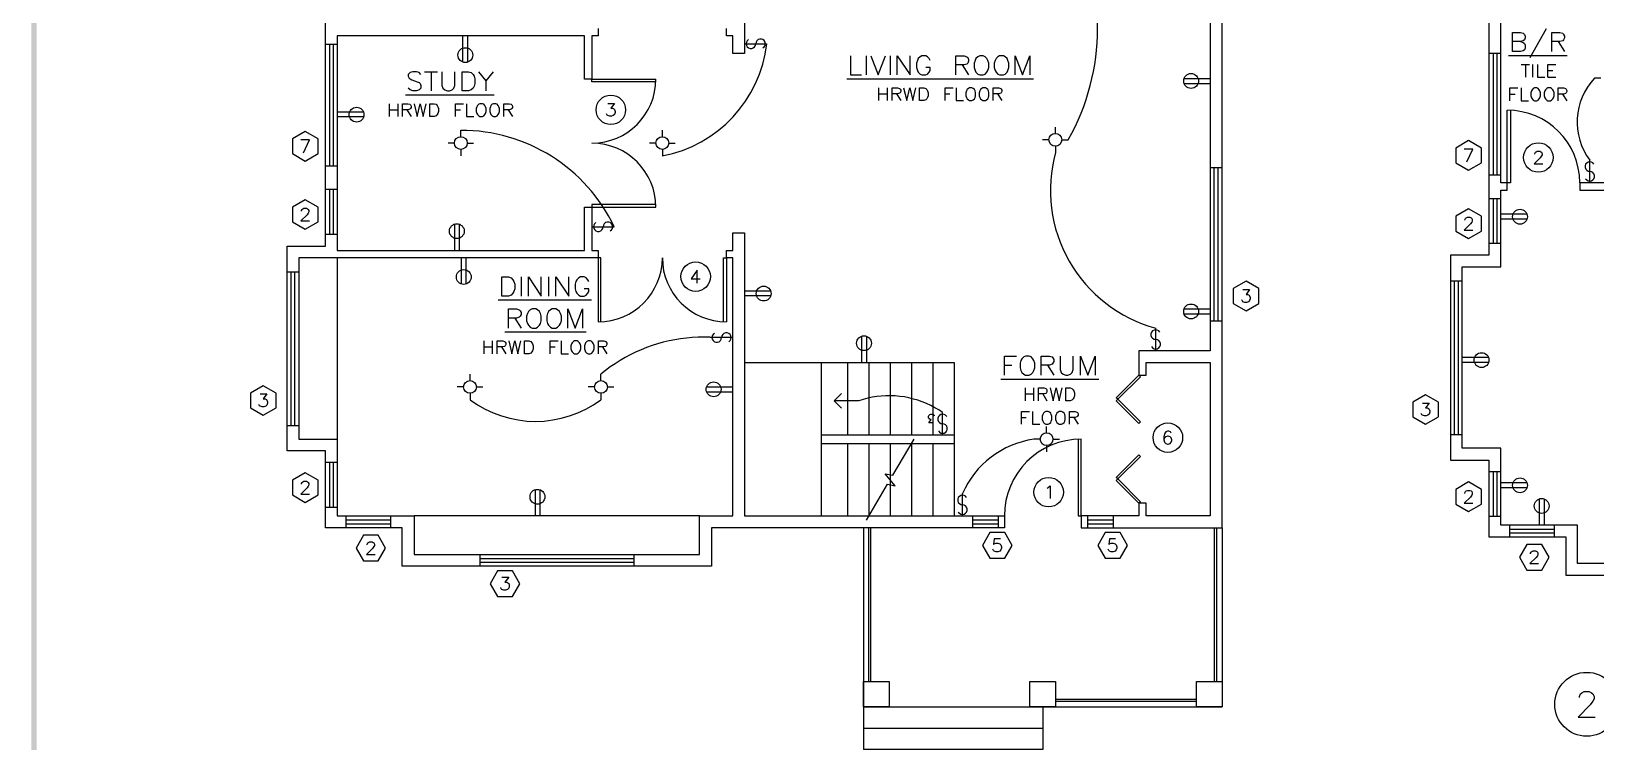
# Paper-space layout 'D-size Plot' of a CAD drawing. Extents: x 0 to 34.1, y 0 to 23.
# Drawn here: x -0.03 to 15.24, y 7.71 to 14.65 of the extents above; entities that cross this region are included whole.
import ezdxf
from ezdxf.xclip import XClip

# ---------------------------------------------------------------- set-up
doc = ezdxf.new("R2010")
doc.units = 0
doc.header["$XCLIPFRAME"] = 0
for name, color, linetype in [('Cabinetry', 7, 'Continuous'), ('DB - Windows', 7, 'Continuous'), ('Deck', 7, 'Continuous'), ('Doors', 7, 'Continuous'), ('Lighting', 7, 'Continuous'), ('Power', 7, 'Continuous'), ('Stairs', 7, 'Continuous'), ('Text', 7, 'Continuous'), ('View Labels', 7, 'Continuous'), ('Walls', 7, 'Continuous')]:
    doc.layers.add(name, color=color, linetype=linetype)

# ---------------------------------------------------------------- blocks, each defined once
blk = doc.blocks.new('Viewport1')
at = {"layer": 'Cabinetry', "color": 93, "linetype": 'Continuous', "lineweight": 25, "true_color": 0x5cb85c}
for p, q in [((2.96, 12.437), (2.96, 10.666)), ((6.497, 9.916), (3.71, 9.916))]:
    blk.add_line(p, q, dxfattribs=at)
at = {"layer": 'DB - Windows', "color": 5, "linetype": 'Continuous', "lineweight": 25, "true_color": 0x0000ff}
for p, q in [((2.96, 14.52), (2.845, 14.52)), ((2.885, 14.52), (2.885, 13.333)), ((2.921, 14.52), (2.921, 13.333)), ((2.96, 13.333), (2.845, 13.333)), ((11.481, 13.32), (11.596, 13.32)), ((11.52, 11.82), (11.52, 13.32)), ((11.557, 11.82), (11.557, 13.32)), ((2.96, 13.103), (2.845, 13.103)), ((2.885, 13.103), (2.885, 12.666)), ((2.921, 13.103), (2.921, 12.666)), ((2.96, 12.666), (2.845, 12.666)), ((2.47, 12.3), (2.585, 12.3)), ((2.51, 10.8), (2.51, 12.3)), ((2.546, 10.8), (2.546, 12.3)), ((11.481, 11.82), (11.596, 11.82)), ((2.47, 10.8), (2.585, 10.8)), ((2.96, 10.437), (2.845, 10.437)), ((2.885, 10.437), (2.885, 9.999)), ((2.921, 10.437), (2.921, 9.999)), ((2.96, 9.999), (2.845, 9.999)), ((3.044, 9.916), (3.044, 9.801)), ((3.044, 9.877), (3.481, 9.877)), ((3.044, 9.84), (3.481, 9.84)), ((3.481, 9.916), (3.481, 9.801)), ((9.159, 9.916), (9.159, 9.801)), ((9.159, 9.877), (9.409, 9.877)), ((9.159, 9.84), (9.409, 9.84)), ((9.409, 9.916), (9.409, 9.801)), ((10.284, 9.916), (10.284, 9.801)), ((10.284, 9.877), (10.534, 9.877)), ((10.284, 9.84), (10.534, 9.84)), ((10.534, 9.916), (10.534, 9.801)), ((4.353, 9.541), (4.353, 9.426)), ((4.353, 9.502), (5.853, 9.502)), ((5.853, 9.541), (5.853, 9.426)), ((4.353, 9.465), (5.853, 9.465))]:
    blk.add_line(p, q, dxfattribs=at)
for points in [[(2.772, 13.598), (2.647, 13.671), (2.522, 13.598), (2.522, 13.454), (2.647, 13.382), (2.772, 13.454), (2.772, 13.598)], [(2.772, 12.932), (2.647, 13.004), (2.522, 12.932), (2.522, 12.788), (2.647, 12.715), (2.772, 12.788), (2.772, 12.932)], [(11.705, 11.992), (11.83, 11.919), (11.955, 11.992), (11.955, 12.136), (11.83, 12.208), (11.705, 12.136), (11.705, 11.992)], [(2.113, 10.972), (2.238, 10.9), (2.363, 10.972), (2.363, 11.116), (2.238, 11.188), (2.113, 11.116), (2.113, 10.972)], [(2.772, 10.265), (2.647, 10.337), (2.522, 10.265), (2.522, 10.121), (2.647, 10.048), (2.772, 10.121), (2.772, 10.265)], [(3.215, 9.728), (3.143, 9.603), (3.215, 9.478), (3.36, 9.478), (3.431, 9.603), (3.36, 9.728), (3.215, 9.728)], [(9.33, 9.754), (9.258, 9.629), (9.33, 9.504), (9.475, 9.504), (9.546, 9.629), (9.475, 9.754), (9.33, 9.754)], [(10.455, 9.754), (10.383, 9.629), (10.455, 9.504), (10.6, 9.504), (10.672, 9.629), (10.6, 9.754), (10.455, 9.754)], [(4.525, 9.379), (4.452, 9.254), (4.525, 9.129), (4.669, 9.129), (4.741, 9.254), (4.669, 9.379), (4.525, 9.379)]]:
    blk.add_lwpolyline(points, dxfattribs=at)
at = {"layer": 'DB - Windows', "color": 18, "linetype": 'Continuous', "lineweight": 25, "true_color": 0x000000}
for points in [[(2.629, 13.463), (2.689, 13.588), (2.605, 13.588)], [(2.611, 12.893), (2.611, 12.898), (2.617, 12.91), (2.623, 12.916), (2.635, 12.922), (2.659, 12.922), (2.67, 12.916), (2.676, 12.91), (2.683, 12.898), (2.683, 12.886), (2.676, 12.874), (2.665, 12.857), (2.605, 12.797), (2.689, 12.797)], [(11.8, 12.126), (11.865, 12.126), (11.83, 12.078), (11.847, 12.078), (11.86, 12.073), (11.865, 12.067), (11.871, 12.048), (11.871, 12.037), (11.865, 12.019), (11.854, 12.007), (11.835, 12.001), (11.818, 12.001), (11.8, 12.007), (11.794, 12.013), (11.788, 12.025)], [(2.208, 11.107), (2.274, 11.107), (2.238, 11.059), (2.256, 11.059), (2.268, 11.053), (2.274, 11.047), (2.28, 11.029), (2.28, 11.018), (2.274, 10.999), (2.262, 10.988), (2.244, 10.982), (2.226, 10.982), (2.208, 10.988), (2.202, 10.993), (2.196, 11.005)], [(2.611, 10.226), (2.611, 10.232), (2.617, 10.243), (2.623, 10.249), (2.635, 10.255), (2.659, 10.255), (2.67, 10.249), (2.676, 10.243), (2.683, 10.232), (2.683, 10.219), (2.676, 10.208), (2.665, 10.19), (2.605, 10.13), (2.689, 10.13)], [(3.251, 9.635), (3.251, 9.641), (3.258, 9.653), (3.264, 9.658), (3.275, 9.665), (3.3, 9.665), (3.311, 9.658), (3.317, 9.653), (3.323, 9.641), (3.323, 9.629), (3.317, 9.617), (3.305, 9.599), (3.245, 9.54), (3.329, 9.54)], [(9.432, 9.692), (9.372, 9.692), (9.366, 9.638), (9.372, 9.644), (9.39, 9.65), (9.408, 9.65), (9.426, 9.644), (9.438, 9.633), (9.444, 9.614), (9.444, 9.603), (9.438, 9.585), (9.426, 9.573), (9.408, 9.567), (9.39, 9.567), (9.372, 9.573), (9.366, 9.579), (9.36, 9.591)], [(10.557, 9.692), (10.498, 9.692), (10.491, 9.638), (10.498, 9.644), (10.515, 9.65), (10.533, 9.65), (10.551, 9.644), (10.563, 9.633), (10.569, 9.614), (10.569, 9.603), (10.563, 9.585), (10.551, 9.573), (10.533, 9.567), (10.515, 9.567), (10.498, 9.573), (10.491, 9.579), (10.485, 9.591)], [(4.567, 9.317), (4.633, 9.317), (4.597, 9.269), (4.615, 9.269), (4.626, 9.263), (4.633, 9.258), (4.639, 9.239), (4.639, 9.228), (4.633, 9.21), (4.62, 9.198), (4.603, 9.192), (4.585, 9.192), (4.567, 9.198), (4.561, 9.204), (4.555, 9.216)]]:
    blk.add_lwpolyline(points, dxfattribs=at)
at = {"layer": 'Deck', "color": 4, "linetype": 'Continuous', "lineweight": 25, "true_color": 0x00ffff}
for p, q in [((8.096, 9.801), (8.096, 7.634)), ((8.148, 8.301), (8.148, 9.801)), ((8.169, 8.301), (8.169, 9.801)), ((11.523, 8.301), (11.523, 9.801)), ((11.544, 8.301), (11.544, 9.801)), ((11.596, 9.801), (11.596, 8.051)), ((11.346, 8.124), (9.971, 8.124)), ((11.346, 8.103), (9.971, 8.103)), ((8.096, 8.051), (11.596, 8.051)), ((8.096, 7.843), (9.846, 7.843))]:
    blk.add_line(p, q, dxfattribs=at)
for points in [[(8.096, 8.301), (8.346, 8.301), (8.346, 8.051), (8.096, 8.051), (8.096, 8.301)], [(9.721, 8.301), (9.971, 8.301), (9.971, 8.051), (9.721, 8.051), (9.721, 8.301)], [(11.346, 8.301), (11.596, 8.301), (11.596, 8.051), (11.346, 8.051), (11.346, 8.301)], [(9.846, 8.051), (9.846, 7.634), (8.096, 7.634)]]:
    blk.add_lwpolyline(points, dxfattribs=at)
at = {"layer": 'Doors', "color": 163, "linetype": 'Continuous', "lineweight": 25, "true_color": 0x5c8ab8}
for p, q in [((6.07, 12.958), (5.445, 12.958)), ((5.445, 12.958), (5.445, 12.931)), ((5.445, 12.931), (6.07, 12.931)), ((5.508, 12.437), (5.508, 11.812)), ((5.534, 12.437), (5.508, 12.437)), ((5.534, 11.812), (5.534, 12.437))]:
    blk.add_line(p, q, dxfattribs=at)
for points in [[(6.07, 14.155), (5.445, 14.155), (5.445, 14.182), (6.07, 14.182)], [(6.731, 11.812), (6.731, 12.437), (6.758, 12.437), (6.758, 11.812)], [(10.799, 11.276), (10.577, 11.055), (10.563, 11.07), (10.784, 11.291), (10.799, 11.276)], [(10.799, 10.834), (10.784, 10.819), (10.563, 11.04), (10.577, 11.055), (10.799, 10.834)], [(10.19, 10.665), (10.19, 9.916), (10.221, 9.916), (10.221, 10.666)], [(10.799, 10.498), (10.577, 10.277), (10.563, 10.291), (10.784, 10.512), (10.799, 10.498)], [(10.799, 10.055), (10.784, 10.041), (10.563, 10.262), (10.577, 10.277), (10.799, 10.055)]]:
    blk.add_lwpolyline(points, dxfattribs=at)
at = {"layer": 'Doors', "color": 18, "linetype": 'Continuous', "lineweight": 25, "true_color": 0x000000}
for points in [[(5.6, 13.944), (5.665, 13.944), (5.63, 13.897), (5.647, 13.897), (5.659, 13.89), (5.665, 13.884), (5.671, 13.867), (5.671, 13.855), (5.665, 13.837), (5.653, 13.825), (5.635, 13.819), (5.617, 13.819), (5.6, 13.825), (5.594, 13.831), (5.588, 13.843)], [(6.473, 12.19), (6.473, 12.315), (6.413, 12.232), (6.502, 12.232)], [(11.1, 10.725), (11.094, 10.738), (11.076, 10.743), (11.064, 10.743), (11.046, 10.738), (11.035, 10.719), (11.029, 10.689), (11.029, 10.66), (11.035, 10.636), (11.046, 10.624), (11.064, 10.618), (11.07, 10.618), (11.088, 10.624), (11.1, 10.636), (11.105, 10.654), (11.105, 10.66), (11.1, 10.678), (11.088, 10.689), (11.07, 10.696), (11.064, 10.696), (11.046, 10.689), (11.035, 10.678), (11.029, 10.66)], [(9.888, 10.188), (9.9, 10.193), (9.917, 10.211), (9.917, 10.086)]]:
    blk.add_lwpolyline(points, dxfattribs=at)
at = {"layer": 'Doors', "color": 163, "linetype": 'Continuous', "lineweight": 25, "true_color": 0x5c8ab8}
for centre in [(5.63, 13.882), (6.458, 12.253), (11.067, 10.681), (9.903, 10.148)]:
    blk.add_circle(centre, 0.144, dxfattribs=at)
for centre, radius, start, end in [((5.445, 14.182), 0.625, 270.0055, 0), ((5.445, 12.931), 0.625, 0, 90), ((5.508, 12.437), 0.625, 270, 0), ((6.758, 12.437), 0.625, 180.0055, 270), ((10.221, 9.916), 0.75, 90, 180)]:
    blk.add_arc(centre, radius, start, end, dxfattribs=at)
at = {"layer": 'Lighting', "color": 30, "linetype": 'Continuous', "lineweight": 25, "true_color": 0xff7f00}
for p, q in [((6.935, 14.527), (7.154, 14.527)), ((4.166, 13.619), (4.166, 13.682)), ((6.133, 13.619), (6.133, 13.682)), ((9.969, 13.652), (9.969, 13.714)), ((4.104, 13.557), (4.041, 13.557)), ((4.166, 13.494), (4.166, 13.432)), ((4.229, 13.557), (4.291, 13.557)), ((6.07, 13.557), (6.008, 13.557)), ((6.133, 13.494), (6.133, 13.432)), ((6.195, 13.557), (6.258, 13.557)), ((9.906, 13.589), (9.844, 13.589)), ((9.969, 13.527), (9.969, 13.464)), ((10.031, 13.589), (10.094, 13.589)), ((5.445, 12.74), (5.664, 12.74)), ((6.82, 11.658), (6.601, 11.658)), ((10.948, 11.53), (10.948, 11.749)), ((4.256, 11.238), (4.256, 11.301)), ((5.534, 11.238), (5.534, 11.301)), ((4.194, 11.176), (4.131, 11.176)), ((4.319, 11.176), (4.381, 11.176)), ((5.471, 11.176), (5.409, 11.176)), ((5.596, 11.176), (5.659, 11.176)), ((4.256, 11.113), (4.256, 11.051)), ((5.534, 11.113), (5.534, 11.051)), ((7.81, 11.041), (7.881, 10.97)), ((8.868, 10.708), (8.868, 10.926)), ((9.883, 10.728), (9.883, 10.791)), ((9.82, 10.666), (9.758, 10.666)), ((9.883, 10.603), (9.883, 10.541)), ((9.945, 10.666), (10.008, 10.666)), ((9.062, 9.916), (9.062, 10.134))]:
    blk.add_line(p, q, dxfattribs=at)
for points in [[(6.654, 11.658), (6.596, 11.662), (6.54, 11.663), (6.482, 11.662), (6.425, 11.658), (6.367, 11.653), (6.31, 11.646), (6.254, 11.637), (6.198, 11.626), (6.142, 11.613), (6.086, 11.597), (6.032, 11.579), (5.978, 11.56), (5.925, 11.538), (5.872, 11.515), (5.82, 11.49), (5.77, 11.463), (5.72, 11.434), (5.672, 11.403), (5.625, 11.371), (5.579, 11.337), (5.534, 11.301)], [(8.05, 11.041), (7.81, 11.041), (7.881, 11.112)], [(8.868, 10.926), (8.83, 10.951), (8.791, 10.973), (8.752, 10.995), (8.711, 11.014), (8.67, 11.031), (8.626, 11.046), (8.584, 11.058), (8.54, 11.069), (8.495, 11.078), (8.45, 11.084), (8.405, 11.088), (8.36, 11.09), (8.315, 11.089), (8.27, 11.087), (8.225, 11.082), (8.181, 11.075), (8.137, 11.065), (8.094, 11.054), (8.05, 11.04)], [(8.778, 10.827), (8.734, 10.827), (8.758, 10.858), (8.746, 10.858), (8.738, 10.863), (8.734, 10.867), (8.73, 10.878), (8.73, 10.887), (8.734, 10.898), (8.742, 10.906), (8.754, 10.91), (8.765, 10.91), (8.778, 10.906), (8.781, 10.903), (8.785, 10.894)]]:
    blk.add_lwpolyline(points, dxfattribs=at)
for centre in [(4.166, 13.557), (6.133, 13.557), (9.969, 13.589), (4.256, 11.176), (5.534, 11.176), (9.883, 10.666)]:
    blk.add_circle(centre, 0.0625, dxfattribs=at)
for centre, radius, start, end in [((8.183, 14.676), 2.198, 330.3644, 29.6356), ((5.901, 14.671), 1.26, 280.5908, 353.4576), ((6.997, 14.527), 0.0467, 120.0037, 0), ((7.091, 14.527), 0.0467, 299.9982, 180), ((4.173, 12.031), 1.65, 25.4553, 90.2472), ((11.315, 13.096), 1.395, 164.6796, 254.762), ((5.508, 12.74), 0.0467, 120.0037, 0), ((5.601, 12.74), 0.0467, 299.9982, 180), ((6.664, 11.658), 0.0467, 119.9982, 0), ((6.758, 11.658), 0.0467, 300.0037, 180), ((10.948, 11.687), 0.0467, 29.9982, 270), ((10.948, 11.593), 0.0467, 210.0037, 90), ((4.895, 11.909), 1.069, 233.3276, 306.6724), ((8.868, 10.863), 0.0467, 29.9982, 270), ((8.868, 10.77), 0.0467, 210.0037, 90), ((9.884, 9.78), 0.894, 98.0859, 156.676), ((9.062, 10.072), 0.0467, 29.9982, 270), ((9.062, 9.978), 0.0467, 210.0037, 90)]:
    blk.add_arc(centre, radius, start, end, dxfattribs=at)
at = {"layer": 'Power', "color": 6, "linetype": 'Continuous', "lineweight": 25, "true_color": 0xff00ff}
for p, q in [((4.187, 14.347), (4.187, 14.604)), ((4.234, 14.347), (4.234, 14.604)), ((11.225, 14.187), (11.481, 14.187)), ((11.225, 14.14), (11.481, 14.14)), ((3.217, 13.858), (2.96, 13.858)), ((3.217, 13.812), (2.96, 13.812)), ((4.104, 12.766), (4.104, 12.509)), ((4.15, 12.766), (4.15, 12.509)), ((4.171, 12.18), (4.171, 12.437)), ((4.218, 12.18), (4.218, 12.437)), ((7.191, 12.111), (6.935, 12.111)), ((7.191, 12.064), (6.935, 12.064)), ((11.225, 11.937), (11.481, 11.937)), ((11.225, 11.889), (11.481, 11.889)), ((8.078, 11.673), (8.078, 11.416)), ((8.125, 11.673), (8.125, 11.416)), ((6.564, 11.176), (6.82, 11.176)), ((6.564, 11.129), (6.82, 11.129)), ((4.89, 10.173), (4.89, 9.916)), ((4.937, 10.173), (4.937, 9.916))]:
    blk.add_line(p, q, dxfattribs=at)
for centre in [(4.21, 14.416), (11.294, 14.164), (3.148, 13.835), (4.127, 12.697), (4.195, 12.249), (7.122, 12.088), (11.294, 11.913), (8.101, 11.603), (6.633, 11.153), (4.914, 10.103)]:
    blk.add_circle(centre, 0.0725, dxfattribs=at)
at = {"layer": 'Stairs', "color": 213, "linetype": 'Continuous', "lineweight": 25, "true_color": 0xc16edd}
for p, q in [((6.935, 11.416), (8.981, 11.416)), ((7.685, 9.916), (7.685, 11.416)), ((7.94, 11.416), (7.94, 10.708)), ((8.148, 11.416), (8.148, 10.708)), ((8.356, 11.416), (8.356, 10.708)), ((8.565, 11.416), (8.565, 10.708)), ((8.773, 11.416), (8.773, 10.708)), ((8.981, 11.416), (8.981, 9.916)), ((7.685, 10.708), (8.981, 10.708)), ((7.685, 10.624), (8.981, 10.624)), ((7.94, 10.624), (7.94, 9.916)), ((8.148, 10.624), (8.148, 9.916)), ((8.356, 10.624), (8.356, 9.916)), ((8.565, 10.624), (8.565, 9.916)), ((8.773, 10.624), (8.773, 9.916))]:
    blk.add_line(p, q, dxfattribs=at)
blk.add_lwpolyline([(8.124, 9.874), (8.33, 10.225), (8.405, 10.211), (8.308, 10.328), (8.383, 10.315), (8.59, 10.666)], dxfattribs=at)
at = {"layer": 'Text', "color": 18, "linetype": 'Continuous', "lineweight": 25, "true_color": 0x000000}
for p, q in [((8.122, 14.409), (8.122, 14.222)), ((8.355, 14.409), (8.355, 14.222)), ((3.813, 14.254), (3.938, 14.254)), ((3.875, 14.254), (3.875, 14.067)), ((4.482, 14.254), (4.411, 14.165)), ((9.06, 14.32), (9.122, 14.222)), ((7.935, 14.184), (9.756, 14.184)), ((8.244, 14.097), (8.244, 13.972)), ((8.327, 14.097), (8.327, 13.972)), ((3.466, 13.942), (3.466, 13.817)), ((3.55, 13.942), (3.55, 13.817)), ((3.625, 14.029), (4.491, 14.029)), ((8.244, 14.038), (8.327, 14.038)), ((8.417, 14.038), (8.459, 13.972)), ((8.893, 14.038), (8.94, 14.038)), ((9.405, 14.038), (9.446, 13.972)), ((3.466, 13.883), (3.55, 13.883)), ((3.639, 13.883), (3.68, 13.817)), ((4.115, 13.883), (4.163, 13.883)), ((4.627, 13.883), (4.669, 13.817)), ((4.755, 12.25), (4.755, 12.063)), ((5.022, 12.25), (5.022, 12.063)), ((4.531, 12.025), (5.442, 12.025)), ((4.692, 11.848), (4.755, 11.75)), ((4.39, 11.625), (4.39, 11.5)), ((4.473, 11.625), (4.473, 11.5)), ((4.594, 11.713), (5.388, 11.713)), ((4.39, 11.566), (4.473, 11.566)), ((4.562, 11.566), (4.604, 11.5)), ((5.039, 11.566), (5.086, 11.566)), ((5.55, 11.566), (5.592, 11.5)), ((9.472, 11.389), (9.544, 11.389)), ((9.892, 11.389), (9.955, 11.291)), ((9.436, 11.253), (10.392, 11.253)), ((9.673, 11.166), (9.673, 11.041)), ((9.756, 11.166), (9.756, 11.041)), ((9.673, 11.107), (9.756, 11.107)), ((9.845, 11.107), (9.887, 11.041)), ((9.637, 10.878), (9.685, 10.878)), ((10.15, 10.878), (10.191, 10.812))]:
    blk.add_line(p, q, dxfattribs=at)
for points in [[(7.97, 14.409), (7.97, 14.222), (8.077, 14.222)], [(8.167, 14.409), (8.238, 14.222), (8.31, 14.409)], [(8.425, 14.222), (8.425, 14.409), (8.55, 14.222), (8.55, 14.409)], [(8.747, 14.364), (8.738, 14.383), (8.72, 14.4), (8.703, 14.409), (8.667, 14.409), (8.649, 14.4), (8.631, 14.383), (8.622, 14.364), (8.613, 14.338), (8.613, 14.294), (8.622, 14.267), (8.631, 14.249), (8.649, 14.231), (8.667, 14.222), (8.703, 14.222), (8.72, 14.231), (8.738, 14.249), (8.747, 14.267), (8.747, 14.294), (8.703, 14.294)], [(8.997, 14.222), (8.997, 14.409), (9.078, 14.409), (9.105, 14.4), (9.113, 14.392), (9.122, 14.374), (9.122, 14.356), (9.113, 14.338), (9.105, 14.329), (9.078, 14.32), (8.997, 14.32)], [(9.23, 14.409), (9.211, 14.4), (9.194, 14.383), (9.185, 14.364), (9.175, 14.338), (9.175, 14.294), (9.185, 14.267), (9.194, 14.249), (9.211, 14.231), (9.23, 14.222), (9.265, 14.222), (9.283, 14.231), (9.3, 14.249), (9.31, 14.267), (9.319, 14.294), (9.319, 14.338), (9.31, 14.364), (9.3, 14.383), (9.283, 14.4), (9.265, 14.409), (9.23, 14.409)], [(9.425, 14.409), (9.408, 14.4), (9.39, 14.383), (9.381, 14.364), (9.372, 14.338), (9.372, 14.294), (9.381, 14.267), (9.39, 14.249), (9.408, 14.231), (9.425, 14.222), (9.461, 14.222), (9.48, 14.231), (9.497, 14.249), (9.506, 14.267), (9.515, 14.294), (9.515, 14.338), (9.506, 14.364), (9.497, 14.383), (9.48, 14.4), (9.461, 14.409), (9.425, 14.409)], [(9.578, 14.222), (9.578, 14.409), (9.649, 14.222), (9.72, 14.409), (9.72, 14.222)], [(3.777, 14.228), (3.76, 14.245), (3.732, 14.254), (3.697, 14.254), (3.67, 14.245), (3.652, 14.228), (3.652, 14.21), (3.661, 14.192), (3.67, 14.183), (3.688, 14.174), (3.741, 14.156), (3.76, 14.148), (3.768, 14.139), (3.777, 14.12), (3.777, 14.094), (3.76, 14.076), (3.732, 14.067), (3.697, 14.067), (3.67, 14.076), (3.652, 14.094)], [(3.982, 14.254), (3.982, 14.12), (3.991, 14.094), (4.01, 14.076), (4.036, 14.067), (4.054, 14.067), (4.08, 14.076), (4.099, 14.094), (4.107, 14.12), (4.107, 14.254)], [(4.179, 14.067), (4.179, 14.254), (4.241, 14.254), (4.268, 14.245), (4.286, 14.228), (4.295, 14.21), (4.304, 14.183), (4.304, 14.139), (4.295, 14.112), (4.286, 14.094), (4.268, 14.076), (4.241, 14.067), (4.179, 14.067)], [(4.34, 14.254), (4.411, 14.165), (4.411, 14.067)], [(8.375, 13.972), (8.375, 14.097), (8.429, 14.097), (8.446, 14.091), (8.453, 14.085), (8.459, 14.073), (8.459, 14.061), (8.453, 14.049), (8.446, 14.044), (8.429, 14.038), (8.375, 14.038)], [(8.488, 14.097), (8.518, 13.972), (8.548, 14.097), (8.578, 13.972), (8.607, 14.097)], [(8.643, 13.972), (8.643, 14.097), (8.685, 14.097), (8.703, 14.091), (8.715, 14.079), (8.72, 14.067), (8.726, 14.049), (8.726, 14.019), (8.72, 14.002), (8.715, 13.989), (8.703, 13.978), (8.685, 13.972), (8.643, 13.972)], [(8.893, 13.972), (8.893, 14.097), (8.97, 14.097)], [(9, 14.097), (9, 13.972), (9.071, 13.972)], [(9.131, 14.097), (9.12, 14.091), (9.107, 14.079), (9.101, 14.067), (9.095, 14.049), (9.095, 14.019), (9.101, 14.002), (9.107, 13.989), (9.12, 13.978), (9.131, 13.972), (9.155, 13.972), (9.167, 13.978), (9.179, 13.989), (9.185, 14.002), (9.19, 14.019), (9.19, 14.049), (9.185, 14.067), (9.179, 14.079), (9.167, 14.091), (9.155, 14.097), (9.131, 14.097)], [(9.262, 14.097), (9.25, 14.091), (9.238, 14.079), (9.232, 14.067), (9.226, 14.049), (9.226, 14.019), (9.232, 14.002), (9.238, 13.989), (9.25, 13.978), (9.262, 13.972), (9.286, 13.972), (9.298, 13.978), (9.31, 13.989), (9.315, 14.002), (9.321, 14.019), (9.321, 14.049), (9.315, 14.067), (9.31, 14.079), (9.298, 14.091), (9.286, 14.097), (9.262, 14.097)], [(9.363, 13.972), (9.363, 14.097), (9.417, 14.097), (9.435, 14.091), (9.44, 14.085), (9.446, 14.073), (9.446, 14.061), (9.44, 14.049), (9.435, 14.044), (9.417, 14.038), (9.363, 14.038)], [(3.597, 13.817), (3.597, 13.942), (3.65, 13.942), (3.669, 13.936), (3.675, 13.93), (3.68, 13.919), (3.68, 13.906), (3.675, 13.894), (3.669, 13.888), (3.65, 13.883), (3.597, 13.883)], [(3.71, 13.942), (3.74, 13.817), (3.77, 13.942), (3.8, 13.817), (3.829, 13.942)], [(3.865, 13.817), (3.865, 13.942), (3.906, 13.942), (3.925, 13.936), (3.936, 13.924), (3.942, 13.912), (3.948, 13.894), (3.948, 13.864), (3.942, 13.847), (3.936, 13.835), (3.925, 13.823), (3.906, 13.817), (3.865, 13.817)], [(4.115, 13.817), (4.115, 13.942), (4.192, 13.942)], [(4.222, 13.942), (4.222, 13.817), (4.294, 13.817)], [(4.353, 13.942), (4.341, 13.936), (4.33, 13.924), (4.323, 13.912), (4.317, 13.894), (4.317, 13.864), (4.323, 13.847), (4.33, 13.835), (4.341, 13.823), (4.353, 13.817), (4.377, 13.817), (4.389, 13.823), (4.4, 13.835), (4.406, 13.847), (4.413, 13.864), (4.413, 13.894), (4.406, 13.912), (4.4, 13.924), (4.389, 13.936), (4.377, 13.942), (4.353, 13.942)], [(4.484, 13.942), (4.472, 13.936), (4.46, 13.924), (4.455, 13.912), (4.448, 13.894), (4.448, 13.864), (4.455, 13.847), (4.46, 13.835), (4.472, 13.823), (4.484, 13.817), (4.508, 13.817), (4.52, 13.823), (4.531, 13.835), (4.538, 13.847), (4.544, 13.864), (4.544, 13.894), (4.538, 13.912), (4.531, 13.924), (4.52, 13.936), (4.508, 13.942), (4.484, 13.942)], [(4.585, 13.817), (4.585, 13.942), (4.639, 13.942), (4.656, 13.936), (4.663, 13.93), (4.669, 13.919), (4.669, 13.906), (4.663, 13.894), (4.656, 13.888), (4.639, 13.883), (4.585, 13.883)], [(4.567, 12.063), (4.567, 12.25), (4.63, 12.25), (4.656, 12.242), (4.674, 12.223), (4.683, 12.206), (4.692, 12.179), (4.692, 12.134), (4.683, 12.108), (4.674, 12.09), (4.656, 12.072), (4.63, 12.063), (4.567, 12.063)], [(4.825, 12.063), (4.825, 12.25), (4.95, 12.063), (4.95, 12.25)], [(5.094, 12.063), (5.094, 12.25), (5.219, 12.063), (5.219, 12.25)], [(5.415, 12.206), (5.406, 12.223), (5.388, 12.242), (5.37, 12.25), (5.335, 12.25), (5.317, 12.242), (5.299, 12.223), (5.29, 12.206), (5.281, 12.179), (5.281, 12.134), (5.29, 12.108), (5.299, 12.09), (5.317, 12.072), (5.335, 12.063), (5.37, 12.063), (5.388, 12.072), (5.406, 12.09), (5.415, 12.108), (5.415, 12.134), (5.37, 12.134)], [(4.63, 11.75), (4.63, 11.938), (4.71, 11.938), (4.736, 11.929), (4.745, 11.92), (4.755, 11.903), (4.755, 11.884), (4.745, 11.867), (4.736, 11.858), (4.71, 11.848), (4.63, 11.848)], [(4.861, 11.938), (4.844, 11.929), (4.825, 11.911), (4.817, 11.893), (4.808, 11.867), (4.808, 11.822), (4.817, 11.795), (4.825, 11.778), (4.844, 11.759), (4.861, 11.75), (4.897, 11.75), (4.915, 11.759), (4.933, 11.778), (4.942, 11.795), (4.95, 11.822), (4.95, 11.867), (4.942, 11.893), (4.933, 11.911), (4.915, 11.929), (4.897, 11.938), (4.861, 11.938)], [(5.058, 11.938), (5.04, 11.929), (5.022, 11.911), (5.013, 11.893), (5.005, 11.867), (5.005, 11.822), (5.013, 11.795), (5.022, 11.778), (5.04, 11.759), (5.058, 11.75), (5.094, 11.75), (5.111, 11.759), (5.13, 11.778), (5.138, 11.795), (5.147, 11.822), (5.147, 11.867), (5.138, 11.893), (5.13, 11.911), (5.111, 11.929), (5.094, 11.938), (5.058, 11.938)], [(5.21, 11.75), (5.21, 11.938), (5.281, 11.75), (5.353, 11.938), (5.353, 11.75)], [(4.52, 11.5), (4.52, 11.625), (4.575, 11.625), (4.592, 11.619), (4.598, 11.613), (4.604, 11.602), (4.604, 11.59), (4.598, 11.578), (4.592, 11.572), (4.575, 11.566), (4.52, 11.566)], [(4.634, 11.625), (4.664, 11.5), (4.693, 11.625), (4.723, 11.5), (4.753, 11.625)], [(4.789, 11.5), (4.789, 11.625), (4.83, 11.625), (4.848, 11.619), (4.86, 11.608), (4.866, 11.596), (4.872, 11.578), (4.872, 11.548), (4.866, 11.53), (4.86, 11.518), (4.848, 11.507), (4.83, 11.5), (4.789, 11.5)], [(5.039, 11.5), (5.039, 11.625), (5.116, 11.625)], [(5.145, 11.625), (5.145, 11.5), (5.217, 11.5)], [(5.277, 11.625), (5.265, 11.619), (5.253, 11.608), (5.247, 11.596), (5.241, 11.578), (5.241, 11.548), (5.247, 11.53), (5.253, 11.518), (5.265, 11.507), (5.277, 11.5), (5.3, 11.5), (5.312, 11.507), (5.325, 11.518), (5.33, 11.53), (5.336, 11.548), (5.336, 11.578), (5.33, 11.596), (5.325, 11.608), (5.312, 11.619), (5.3, 11.625), (5.277, 11.625)], [(5.408, 11.625), (5.395, 11.619), (5.384, 11.608), (5.378, 11.596), (5.372, 11.578), (5.372, 11.548), (5.378, 11.53), (5.384, 11.518), (5.395, 11.507), (5.408, 11.5), (5.431, 11.5), (5.444, 11.507), (5.455, 11.518), (5.461, 11.53), (5.467, 11.548), (5.467, 11.578), (5.461, 11.596), (5.455, 11.608), (5.444, 11.619), (5.431, 11.625), (5.408, 11.625)], [(5.509, 11.5), (5.509, 11.625), (5.562, 11.625), (5.58, 11.619), (5.586, 11.613), (5.592, 11.602), (5.592, 11.59), (5.586, 11.578), (5.58, 11.572), (5.562, 11.566), (5.509, 11.566)], [(9.472, 11.291), (9.472, 11.478), (9.588, 11.478)], [(9.678, 11.478), (9.66, 11.47), (9.642, 11.452), (9.633, 11.434), (9.624, 11.408), (9.624, 11.363), (9.633, 11.336), (9.642, 11.318), (9.66, 11.3), (9.678, 11.291), (9.713, 11.291), (9.731, 11.3), (9.749, 11.318), (9.758, 11.336), (9.767, 11.363), (9.767, 11.408), (9.758, 11.434), (9.749, 11.452), (9.731, 11.47), (9.713, 11.478), (9.678, 11.478)], [(9.83, 11.291), (9.83, 11.478), (9.91, 11.478), (9.936, 11.47), (9.945, 11.461), (9.955, 11.443), (9.955, 11.425), (9.945, 11.408), (9.936, 11.398), (9.91, 11.389), (9.83, 11.389)], [(10.017, 11.478), (10.017, 11.345), (10.026, 11.318), (10.044, 11.3), (10.07, 11.291), (10.089, 11.291), (10.115, 11.3), (10.133, 11.318), (10.142, 11.345), (10.142, 11.478)], [(10.214, 11.291), (10.214, 11.478), (10.285, 11.291), (10.356, 11.478), (10.356, 11.291)], [(9.804, 11.041), (9.804, 11.166), (9.858, 11.166), (9.875, 11.16), (9.881, 11.154), (9.887, 11.143), (9.887, 11.13), (9.881, 11.118), (9.875, 11.113), (9.858, 11.107), (9.804, 11.107)], [(9.917, 11.166), (9.947, 11.041), (9.977, 11.166), (10.006, 11.041), (10.036, 11.166)], [(10.072, 11.041), (10.072, 11.166), (10.114, 11.166), (10.131, 11.16), (10.144, 11.148), (10.15, 11.137), (10.155, 11.118), (10.155, 11.088), (10.15, 11.071), (10.144, 11.059), (10.131, 11.047), (10.114, 11.041), (10.072, 11.041)], [(9.637, 10.812), (9.637, 10.937), (9.715, 10.937)], [(9.745, 10.937), (9.745, 10.812), (9.816, 10.812)], [(9.875, 10.937), (9.864, 10.931), (9.852, 10.919), (9.845, 10.908), (9.84, 10.889), (9.84, 10.859), (9.845, 10.842), (9.852, 10.83), (9.864, 10.818), (9.875, 10.812), (9.9, 10.812), (9.911, 10.818), (9.923, 10.83), (9.929, 10.842), (9.935, 10.859), (9.935, 10.889), (9.929, 10.908), (9.923, 10.919), (9.911, 10.931), (9.9, 10.937), (9.875, 10.937)], [(10.006, 10.937), (9.995, 10.931), (9.983, 10.919), (9.977, 10.908), (9.97, 10.889), (9.97, 10.859), (9.977, 10.842), (9.983, 10.83), (9.995, 10.818), (10.006, 10.812), (10.03, 10.812), (10.042, 10.818), (10.054, 10.83), (10.06, 10.842), (10.066, 10.859), (10.066, 10.889), (10.06, 10.908), (10.054, 10.919), (10.042, 10.931), (10.03, 10.937), (10.006, 10.937)], [(10.108, 10.812), (10.108, 10.937), (10.161, 10.937), (10.179, 10.931), (10.185, 10.925), (10.191, 10.913), (10.191, 10.901), (10.185, 10.889), (10.179, 10.883), (10.161, 10.878), (10.108, 10.878)]]:
    blk.add_lwpolyline(points, dxfattribs=at)
at = {"layer": 'Walls', "color": 18, "linetype": 'Continuous', "lineweight": 25, "true_color": 0x000000}
for points in [[(6.497, 9.916), (6.82, 9.916), (6.82, 12.437), (6.758, 12.437), (6.758, 12.509), (6.82, 12.509), (6.82, 12.681), (6.935, 12.681), (6.935, 9.916), (9.471, 9.916), (9.471, 9.801), (6.612, 9.801), (6.612, 9.426), (3.595, 9.426), (3.595, 9.801), (2.845, 9.801), (2.845, 10.551), (2.47, 10.551), (2.47, 12.551), (2.845, 12.551), (2.845, 15.301)], [(6.935, 18.749), (6.935, 14.432), (6.82, 14.432), (6.82, 14.604), (6.758, 14.604), (6.758, 14.676)], [(5.508, 14.676), (5.508, 14.604), (5.445, 14.604), (5.445, 14.182), (5.372, 14.182), (5.372, 14.604), (2.96, 14.604), (2.96, 12.509), (5.372, 12.509), (5.372, 12.931), (5.445, 12.931), (5.445, 12.509), (5.508, 12.509), (5.508, 12.437), (2.585, 12.437), (2.585, 10.666), (2.96, 10.666), (2.96, 9.916), (3.71, 9.916), (3.71, 9.541), (6.497, 9.541), (6.497, 9.916)], [(11.481, 17.937), (11.481, 11.53), (10.784, 11.53), (10.784, 11.291), (10.856, 11.291), (10.856, 11.416), (11.481, 11.416), (11.481, 9.916), (10.856, 9.916), (10.856, 10.041), (10.784, 10.041), (10.784, 9.916), (10.221, 9.916), (10.221, 9.801), (11.596, 9.801), (11.596, 18.051)]]:
    blk.add_lwpolyline(points, dxfattribs=at)
blk = doc.blocks.new('Viewport2')
at = {"layer": 'DB - Windows', "color": 5, "linetype": 'Continuous', "lineweight": 25, "true_color": 0x0000ff}
for p, q in [((14.316, 14.431), (14.201, 14.431)), ((14.241, 14.431), (14.241, 13.243)), ((14.277, 14.431), (14.277, 13.243)), ((14.316, 13.243), (14.201, 13.243)), ((14.316, 13.014), (14.201, 13.014)), ((14.241, 13.014), (14.241, 12.577)), ((14.277, 13.014), (14.277, 12.577)), ((14.316, 12.577), (14.201, 12.577)), ((13.826, 12.212), (13.94, 12.212)), ((13.865, 10.712), (13.865, 12.212)), ((13.902, 10.712), (13.902, 12.212)), ((13.826, 10.712), (13.94, 10.712)), ((14.316, 10.348), (14.201, 10.348)), ((14.241, 10.348), (14.241, 9.91)), ((14.277, 10.348), (14.277, 9.91)), ((14.316, 9.91), (14.201, 9.91)), ((14.4, 9.827), (14.4, 9.712)), ((14.4, 9.788), (14.837, 9.788)), ((14.837, 9.827), (14.837, 9.712)), ((14.4, 9.751), (14.837, 9.751))]:
    blk.add_line(p, q, dxfattribs=at)
for points in [[(14.127, 13.509), (14.002, 13.582), (13.877, 13.509), (13.877, 13.365), (14.002, 13.293), (14.127, 13.365), (14.127, 13.509)], [(14.127, 12.843), (14.002, 12.915), (13.877, 12.843), (13.877, 12.698), (14.002, 12.626), (14.127, 12.698), (14.127, 12.843)], [(13.457, 10.883), (13.582, 10.812), (13.707, 10.883), (13.707, 11.028), (13.582, 11.1), (13.457, 11.028), (13.457, 10.883)], [(14.127, 10.176), (14.002, 10.248), (13.877, 10.176), (13.877, 10.032), (14.002, 9.959), (14.127, 10.032), (14.127, 10.176)], [(14.571, 9.638), (14.499, 9.513), (14.571, 9.388), (14.716, 9.388), (14.787, 9.513), (14.716, 9.638), (14.571, 9.638)]]:
    blk.add_lwpolyline(points, dxfattribs=at)
at = {"layer": 'DB - Windows', "color": 18, "linetype": 'Continuous', "lineweight": 25, "true_color": 0x000000}
for points in [[(13.985, 13.374), (14.044, 13.499), (13.96, 13.499)], [(13.966, 12.803), (13.966, 12.809), (13.973, 12.821), (13.979, 12.827), (13.99, 12.833), (14.015, 12.833), (14.026, 12.827), (14.032, 12.821), (14.038, 12.809), (14.038, 12.798), (14.032, 12.785), (14.02, 12.768), (13.96, 12.708), (14.044, 12.708)], [(13.552, 11.018), (13.618, 11.018), (13.582, 10.971), (13.6, 10.971), (13.612, 10.964), (13.618, 10.958), (13.624, 10.941), (13.624, 10.929), (13.618, 10.911), (13.605, 10.899), (13.588, 10.893), (13.57, 10.893), (13.552, 10.899), (13.546, 10.905), (13.54, 10.917)], [(13.966, 10.137), (13.966, 10.143), (13.973, 10.154), (13.979, 10.16), (13.99, 10.166), (14.015, 10.166), (14.026, 10.16), (14.032, 10.154), (14.038, 10.143), (14.038, 10.13), (14.032, 10.118), (14.02, 10.101), (13.96, 10.041), (14.044, 10.041)], [(14.607, 9.546), (14.607, 9.552), (14.613, 9.563), (14.619, 9.57), (14.631, 9.576), (14.655, 9.576), (14.667, 9.57), (14.673, 9.563), (14.679, 9.552), (14.679, 9.54), (14.673, 9.528), (14.661, 9.51), (14.601, 9.451), (14.685, 9.451)]]:
    blk.add_lwpolyline(points, dxfattribs=at)
at = {"layer": 'Doors', "color": 163, "linetype": 'Continuous', "lineweight": 25, "true_color": 0x5c8ab8}
blk.add_lwpolyline([(14.41, 13.878), (14.41, 13.17), (14.379, 13.17), (14.379, 13.878)], dxfattribs=at)
at = {"layer": 'Doors', "color": 18, "linetype": 'Continuous', "lineweight": 25, "true_color": 0x000000}
blk.add_lwpolyline([(14.647, 13.448), (14.647, 13.454), (14.654, 13.467), (14.66, 13.473), (14.671, 13.478), (14.696, 13.478), (14.707, 13.473), (14.713, 13.467), (14.719, 13.454), (14.719, 13.443), (14.713, 13.431), (14.701, 13.413), (14.641, 13.353), (14.725, 13.353)], dxfattribs=at)
at = {"layer": 'Doors', "color": 163, "linetype": 'Continuous', "lineweight": 25, "true_color": 0x5c8ab8}
blk.add_circle((14.683, 13.416), 0.144, dxfattribs=at)
blk.add_arc((14.379, 13.17), 0.708, 0, 90, dxfattribs=at)
at = {"layer": 'Lighting', "color": 30, "linetype": 'Continuous', "lineweight": 25, "true_color": 0xff7f00}
for p, q in [((15.293, 14.191), (15.231, 14.191)), ((15.185, 13.17), (15.185, 13.389))]:
    blk.add_line(p, q, dxfattribs=at)
for centre, radius, start, end in [((15.691, 13.763), 0.629, 137.0874, 216.4307), ((15.185, 13.327), 0.0467, 29.9982, 270), ((15.185, 13.233), 0.0467, 210.0037, 90)]:
    blk.add_arc(centre, radius, start, end, dxfattribs=at)
at = {"layer": 'Power', "color": 6, "linetype": 'Continuous', "lineweight": 25, "true_color": 0xff00ff}
for p, q in [((14.572, 12.862), (14.316, 12.862)), ((14.572, 12.815), (14.316, 12.815)), ((14.197, 11.462), (13.94, 11.462)), ((14.197, 11.415), (13.94, 11.415)), ((14.572, 10.238), (14.316, 10.238)), ((14.572, 10.192), (14.316, 10.192)), ((14.691, 10.083), (14.691, 9.827)), ((14.738, 10.083), (14.738, 9.827))]:
    blk.add_line(p, q, dxfattribs=at)
for centre in [(14.504, 12.838), (14.128, 11.438), (14.504, 10.215), (14.715, 10.014)]:
    blk.add_circle(centre, 0.0725, dxfattribs=at)
at = {"layer": 'Text', "color": 18, "linetype": 'Continuous', "lineweight": 25, "true_color": 0x000000}
for p, q in [((14.76, 14.673), (14.599, 14.388)), ((14.876, 14.548), (14.938, 14.45)), ((14.393, 14.413), (14.965, 14.413)), ((14.514, 14.325), (14.597, 14.325)), ((14.556, 14.325), (14.556, 14.2)), ((14.627, 14.325), (14.627, 14.2)), ((14.776, 14.265), (14.824, 14.265)), ((14.776, 14.2), (14.853, 14.2)), ((14.406, 14.036), (14.455, 14.036)), ((14.919, 14.036), (14.961, 13.971))]:
    blk.add_line(p, q, dxfattribs=at)
for points in [[(14.51, 14.548), (14.536, 14.539), (14.546, 14.53), (14.554, 14.513), (14.554, 14.485), (14.546, 14.468), (14.536, 14.459), (14.51, 14.45), (14.429, 14.45), (14.429, 14.638), (14.51, 14.638), (14.536, 14.629), (14.546, 14.619), (14.554, 14.602), (14.554, 14.584), (14.546, 14.566), (14.536, 14.557), (14.51, 14.548), (14.429, 14.548)], [(14.813, 14.45), (14.813, 14.638), (14.893, 14.638), (14.921, 14.629), (14.929, 14.619), (14.938, 14.602), (14.938, 14.584), (14.929, 14.566), (14.921, 14.557), (14.893, 14.548), (14.813, 14.548)], [(14.675, 14.325), (14.675, 14.2), (14.746, 14.2)], [(14.776, 14.2), (14.776, 14.325), (14.853, 14.325)], [(14.406, 13.971), (14.406, 14.096), (14.484, 14.096)], [(14.514, 14.096), (14.514, 13.971), (14.586, 13.971)], [(14.645, 14.096), (14.633, 14.089), (14.621, 14.078), (14.615, 14.066), (14.609, 14.048), (14.609, 14.019), (14.615, 14), (14.621, 13.989), (14.633, 13.977), (14.645, 13.971), (14.669, 13.971), (14.681, 13.977), (14.692, 13.989), (14.698, 14), (14.705, 14.019), (14.705, 14.048), (14.698, 14.066), (14.692, 14.078), (14.681, 14.089), (14.669, 14.096), (14.645, 14.096)], [(14.776, 14.096), (14.764, 14.089), (14.752, 14.078), (14.746, 14.066), (14.74, 14.048), (14.74, 14.019), (14.746, 14), (14.752, 13.989), (14.764, 13.977), (14.776, 13.971), (14.8, 13.971), (14.811, 13.977), (14.824, 13.989), (14.83, 14), (14.836, 14.019), (14.836, 14.048), (14.83, 14.066), (14.824, 14.078), (14.811, 14.089), (14.8, 14.096), (14.776, 14.096)], [(14.877, 13.971), (14.877, 14.096), (14.931, 14.096), (14.949, 14.089), (14.955, 14.084), (14.961, 14.072), (14.961, 14.06), (14.955, 14.048), (14.949, 14.042), (14.931, 14.036), (14.877, 14.036)]]:
    blk.add_lwpolyline(points, dxfattribs=at)
at = {"layer": 'Walls', "color": 18, "linetype": 'Continuous', "lineweight": 25, "true_color": 0x000000}
for points in [[(14.201, 12.462), (13.826, 12.462), (13.826, 10.462), (14.201, 10.462), (14.201, 9.712), (14.951, 9.712), (14.951, 9.337), (17.968, 9.337), (17.968, 9.712), (21.202, 9.712), (21.202, 17.962), (14.201, 17.962), (14.201, 17.212), (13.826, 17.212), (13.826, 15.212), (14.201, 15.212), (14.201, 12.462)], [(16.525, 13.17), (15.087, 13.17), (15.087, 13.098), (16.702, 13.098)], [(17.853, 9.452), (15.066, 9.452), (15.066, 9.827), (14.316, 9.827), (14.316, 10.577), (13.94, 10.577), (13.94, 12.348), (14.316, 12.348), (14.316, 13.098), (14.379, 13.098), (14.379, 13.17), (14.316, 13.17), (14.316, 15.212), (16.395, 15.212)]]:
    blk.add_lwpolyline(points, dxfattribs=at)
blk = doc.blocks.new('Viewport3')
at = {"linetype": 'Continuous', "lineweight": 25, "true_color": 0x000000}
blk.add_hatch(color=18, dxfattribs=at).paths.add_polyline_path([(-0.026, -0.001), (-0.026, 22.999), (0.025, 22.999), (0.025, -0.001)])
at = {"layer": 'View Labels', "color": 18, "linetype": 'Continuous', "lineweight": 25, "true_color": 0x000000}
blk.add_lwpolyline([(15.083, 8.143), (15.083, 8.154), (15.095, 8.178), (15.106, 8.19), (15.131, 8.202), (15.178, 8.202), (15.202, 8.19), (15.214, 8.178), (15.226, 8.154), (15.226, 8.131), (15.214, 8.107), (15.19, 8.071), (15.071, 7.952), (15.238, 7.952)], dxfattribs=at)
blk.add_circle((15.155, 8.077), 0.312, dxfattribs=at)

psp = doc.layouts.new('D-size Plot')

# ---------------------------------------------------------------- block references
at = {"layer": 'Text', "color": 7, "linetype": 'Continuous', "lineweight": 25}
ref = psp.add_blockref('Viewport3', (0, 0), dxfattribs=at)
XClip(ref).set_block_clipping_path([(-0.0271844795, -0.0273917144), (35.5166152211, 23.1227052768)])
at = {"layer": 'Text', "color": 7, "linetype": 'Continuous', "lineweight": 0}
ref = psp.add_blockref('Viewport1', (0, 0), dxfattribs=at)
XClip(ref).set_block_clipping_path([(0.1844849645, 6.380135131), (12.2121427783, 22.8710375557)])
at = {"layer": 'Walls', "color": 7, "linetype": 'Continuous', "lineweight": 25}
ref = psp.add_blockref('Viewport2', (0, 0), dxfattribs=at)
XClip(ref).set_block_clipping_path([(13.2204893421, 8.7584784288), (21.906436643, 18.6843533483)])

doc.saveas('drawing.dxf')
